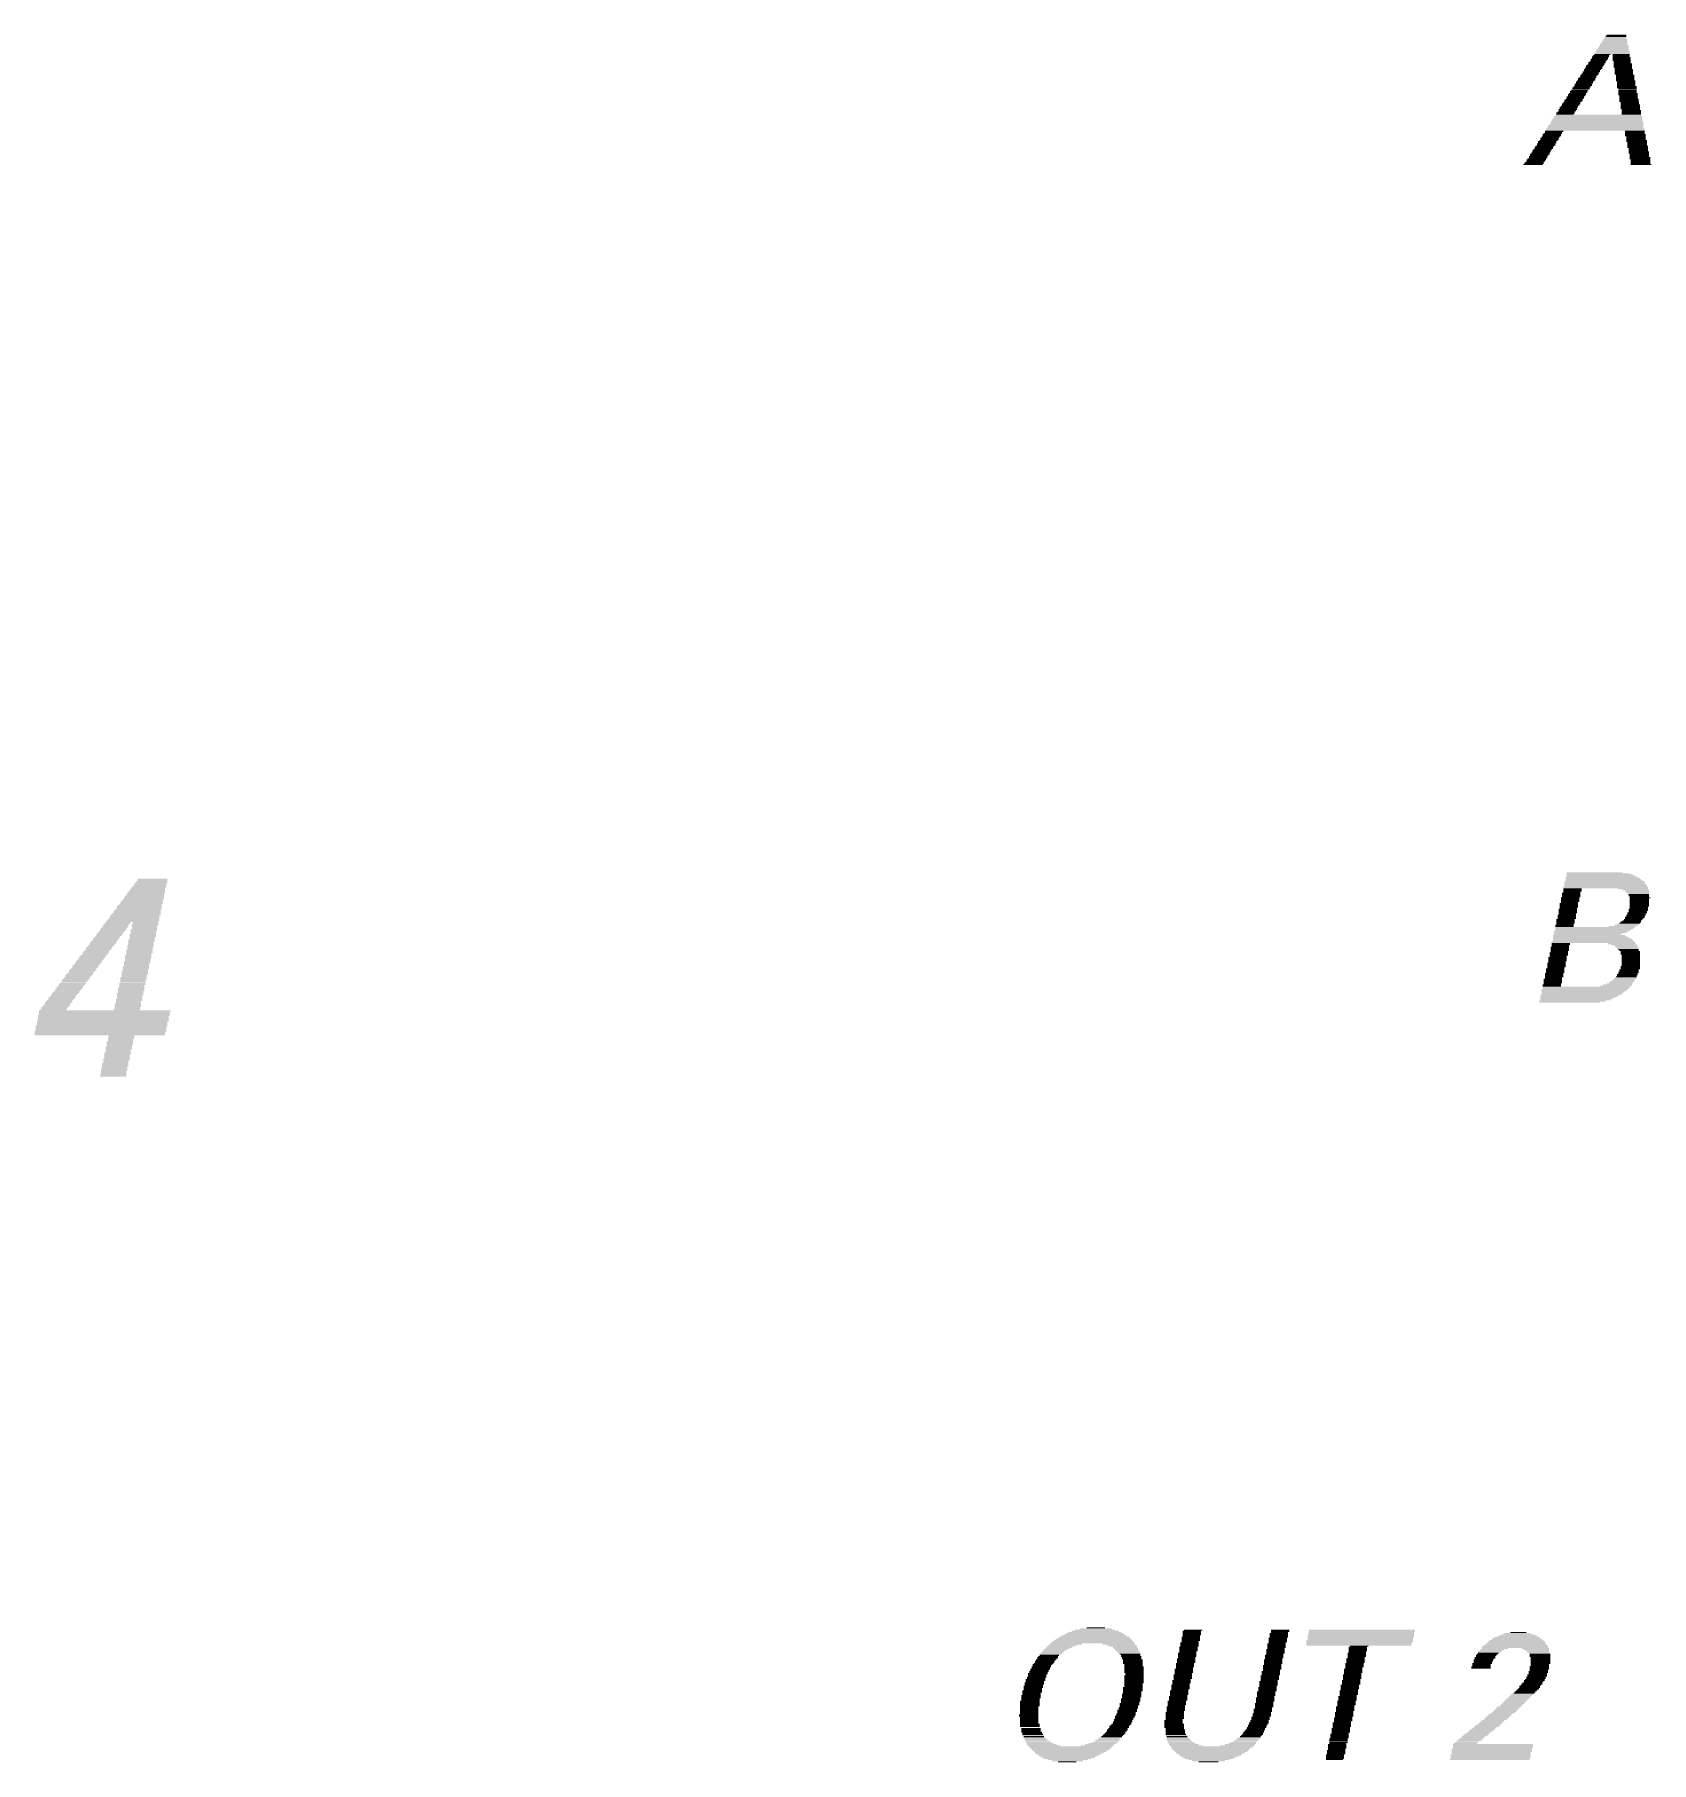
# Model space of a CAD drawing. Extents: x 3 to 114, y 9 to 132.
# Drawn here: x 90.79 to 112.31, y 43.95 to 66.95 of the extents above; entities that cross this region are included whole.
import ezdxf

# ---------------------------------------------------------------- set-up
doc = ezdxf.new("R2010")
doc.units = 0
doc.layers.add('254', color=53, linetype='CONTINUOUS')

# ---------------------------------------------------------------- blocks, each defined once
blk = doc.blocks.new('RECT')
blk.add_solid([(-0.5, -0.5), (0.5, -0.5), (-0.5, 0.5), (0.5, 0.5)])

msp = doc.modelspace()

# ---------------------------------------------------------------- block references
at = {"layer": '254', "yscale": 0.0152}
for p, xscale in [((111.8413, 66.929), 0.2743), ((111.8489, 66.9442), 0.2591), ((111.7879, 66.7004), 0.4724), ((111.7956, 66.7156), 0.4572), ((111.7956, 66.7461), 0.4267), ((111.8032, 66.7309), 0.442), ((111.8032, 66.7614), 0.4115), ((111.8108, 66.7918), 0.3962), ((111.8108, 66.7766), 0.3962), ((111.8108, 66.8223), 0.3658), ((111.8184, 66.8071), 0.381), ((111.8184, 66.8376), 0.3505), ((111.826, 66.868), 0.3353), ((111.826, 66.8528), 0.3353), ((111.8337, 66.8833), 0.32), ((111.8337, 66.9138), 0.2896), ((111.8337, 66.8985), 0.2896), ((111.5212, 66.4718), 0.2134), ((111.5289, 66.487), 0.2286), ((111.5441, 66.5023), 0.2286), ((111.5593, 66.5328), 0.2286), ((111.5517, 66.5175), 0.2134), ((111.5746, 66.548), 0.2286), ((111.5898, 66.5785), 0.2286), ((111.5822, 66.5632), 0.2134), ((111.5974, 66.5937), 0.2134), ((111.6203, 66.6242), 0.2286), ((111.6127, 66.609), 0.2134), ((111.6355, 66.6547), 0.2286), ((111.6279, 66.6394), 0.2134), ((111.6432, 66.6699), 0.2134), ((111.6584, 66.6852), 0.2134), ((111.9099, 66.6852), 0.2286), ((111.9099, 66.6699), 0.2286), ((111.9099, 66.6547), 0.2286), ((111.9175, 66.6394), 0.2438), ((111.9175, 66.6242), 0.2438), ((111.9175, 66.609), 0.2438), ((111.9251, 66.5937), 0.2286), ((111.9251, 66.5785), 0.2286), ((111.9327, 66.5632), 0.2438), ((111.9327, 66.548), 0.2438), ((111.9327, 66.5328), 0.2438), ((111.9327, 66.5175), 0.2438), ((111.9403, 66.5023), 0.2286), ((111.948, 66.487), 0.2438), ((111.948, 66.4718), 0.2438), ((111.3765, 66.2432), 0.2286), ((111.3917, 66.2584), 0.2286), ((111.4069, 66.2889), 0.2286), ((111.4069, 66.2737), 0.2286), ((111.4222, 66.3194), 0.2286), ((111.4222, 66.3042), 0.2286), ((111.4374, 66.3346), 0.2286), ((111.4527, 66.3651), 0.2286), ((111.4527, 66.3499), 0.2286), ((111.4679, 66.3804), 0.2286), ((111.4831, 66.4108), 0.2286), ((111.4755, 66.3956), 0.2134), ((111.4984, 66.4261), 0.2286), ((111.5136, 66.4566), 0.2286), ((111.506, 66.4413), 0.2134), ((111.948, 66.4566), 0.2438), ((111.948, 66.4413), 0.2438), ((111.948, 66.4261), 0.2438), ((111.9632, 66.4108), 0.2438), ((111.9632, 66.3956), 0.2438), ((111.9632, 66.3804), 0.2438), ((111.9632, 66.3651), 0.2438), ((111.9632, 66.3499), 0.2438), ((111.9708, 66.3346), 0.2591), ((111.9784, 66.3194), 0.2438), ((111.9784, 66.3042), 0.2438), ((111.9784, 66.2889), 0.2438), ((111.9784, 66.2737), 0.2438), ((111.9861, 66.2584), 0.2591), ((111.9861, 66.2432), 0.2591), ((111.2469, 66.0298), 0.2438), ((111.2393, 66.0146), 0.2286), ((111.2545, 66.0451), 0.2286), ((111.2774, 66.0756), 0.2438), ((111.2698, 66.0603), 0.2286), ((111.285, 66.0908), 0.2286), ((111.3003, 66.1213), 0.2286), ((111.3003, 66.106), 0.2286), ((111.3231, 66.1518), 0.2438), ((111.3155, 66.1365), 0.2286), ((111.3307, 66.167), 0.2286), ((111.346, 66.1975), 0.2286), ((111.346, 66.1822), 0.2286), ((111.3612, 66.2127), 0.2286), ((111.3765, 66.228), 0.2286), ((111.9937, 66.228), 0.2438), ((111.9937, 66.2127), 0.2438), ((111.9937, 66.1975), 0.2438), ((111.9937, 66.1822), 0.2438), ((112.0013, 66.167), 0.2591), ((112.0013, 66.1518), 0.2591), ((112.0165, 66.0908), 0.2591), ((112.0165, 66.0756), 0.2591), ((112.0165, 66.0603), 0.2591), ((112.0089, 66.1365), 0.2438), ((112.0089, 66.1213), 0.2438), ((112.0089, 66.106), 0.2438), ((112.0242, 66.0451), 0.2438), ((112.0242, 66.0298), 0.2438), ((112.0318, 66.0146), 0.2591), ((111.5898, 65.786), 1.2344), ((111.5898, 65.8165), 1.204), ((111.5898, 65.8012), 1.204), ((111.5974, 65.8317), 1.1887), ((111.6051, 65.8622), 1.1735), ((111.6051, 65.847), 1.1735), ((111.6051, 65.8774), 1.143), ((111.1707, 65.9079), 0.2438), ((111.1631, 65.8927), 0.2286), ((111.1783, 65.9232), 0.2286), ((111.2012, 65.9536), 0.2438), ((111.1936, 65.9384), 0.2286), ((111.2164, 65.9841), 0.2438), ((111.2088, 65.9689), 0.2286), ((111.2241, 65.9994), 0.2286), ((112.0318, 65.9994), 0.2591), ((112.0318, 65.9841), 0.2591), ((112.0318, 65.9689), 0.2591), ((112.0394, 65.9536), 0.2438), ((112.047, 65.9384), 0.2591), ((112.047, 65.9232), 0.2591), ((112.047, 65.9079), 0.2591), ((112.047, 65.8927), 0.2591), ((110.9574, 65.5726), 0.2438), ((110.9574, 65.5574), 0.2438), ((110.9726, 65.5879), 0.2438), ((110.9878, 65.6184), 0.2438), ((110.9878, 65.6031), 0.2438), ((111.0031, 65.6336), 0.2438), ((111.0183, 65.6641), 0.2438), ((111.0107, 65.6488), 0.2286), ((111.567, 65.6946), 1.3106), ((111.567, 65.6793), 1.3106), ((111.567, 65.7098), 1.2802), ((111.5746, 65.7403), 1.2649), ((111.5746, 65.725), 1.2649), ((111.5822, 65.7555), 1.2497), ((111.5898, 65.7708), 1.2344), ((112.0927, 65.6641), 0.2591), ((112.0927, 65.6488), 0.2591), ((112.0927, 65.6336), 0.2591), ((112.1004, 65.6184), 0.2743), ((112.1004, 65.6031), 0.2743), ((112.108, 65.5879), 0.2591), ((112.108, 65.5726), 0.2591), ((112.108, 65.5574), 0.2591), ((110.805, 65.3288), 0.2438), ((110.8278, 65.3593), 0.2591), ((110.8202, 65.344), 0.2438), ((110.8354, 65.3745), 0.2438), ((110.8507, 65.405), 0.2438), ((110.8507, 65.3898), 0.2438), ((110.8659, 65.4202), 0.2438), ((110.8812, 65.4507), 0.2438), ((110.8812, 65.4355), 0.2438), ((110.8964, 65.466), 0.2438), ((110.9116, 65.4964), 0.2438), ((110.9116, 65.4812), 0.2438), ((110.9269, 65.5269), 0.2438), ((110.9269, 65.5117), 0.2438), ((110.9421, 65.5422), 0.2438), ((112.1156, 65.5422), 0.2743), ((112.1156, 65.5269), 0.2743), ((112.1308, 65.466), 0.2743), ((112.1308, 65.4507), 0.2743), ((112.1232, 65.5117), 0.2591), ((112.1232, 65.4964), 0.2591), ((112.1232, 65.4812), 0.2591), ((112.1385, 65.4355), 0.2591), ((112.1385, 65.4202), 0.2591), ((112.1385, 65.405), 0.2591), ((112.1461, 65.3898), 0.2743), ((112.1461, 65.3745), 0.2743), ((112.1537, 65.3593), 0.2591), ((112.1537, 65.344), 0.2591), ((112.1537, 65.3288), 0.2591), ((110.7364, 65.2221), 0.2591), ((110.7516, 65.2374), 0.2591), ((110.7592, 65.2526), 0.2438), ((110.7821, 65.2831), 0.2591), ((110.7745, 65.2678), 0.2438), ((110.7897, 65.2983), 0.2438), ((110.805, 65.3136), 0.2438), ((112.1613, 65.3136), 0.2743), ((112.1613, 65.2983), 0.2743), ((112.1689, 65.2831), 0.2591), ((112.1689, 65.2678), 0.2591), ((112.1689, 65.2526), 0.2591), ((112.1689, 65.2374), 0.2591), ((112.1766, 65.2221), 0.2743), ((92.3493, 55.6616), 0.4267), ((92.3569, 55.6768), 0.4115), ((92.3646, 55.7073), 0.3962), ((92.3646, 55.692), 0.3962), ((111.6889, 55.6717), 1.0668), ((111.6508, 55.7327), 0.9601), ((111.666, 55.7174), 0.9906), ((111.6736, 55.7022), 1.0058), ((111.6889, 55.687), 1.0363), ((111.5593, 55.7936), 0.7468), ((111.6279, 55.7632), 0.8839), ((111.6051, 55.7784), 0.8382), ((111.6432, 55.7479), 0.9144), ((92.235, 55.433), 0.5334), ((92.2503, 55.4634), 0.5334), ((92.2503, 55.4482), 0.5334), ((92.2579, 55.4787), 0.5182), ((92.2655, 55.4939), 0.5029), ((92.2807, 55.5244), 0.5029), ((92.2731, 55.5092), 0.4877), ((92.2884, 55.5396), 0.4877), ((92.296, 55.5549), 0.4724), ((92.3036, 55.5854), 0.4572), ((92.3036, 55.5701), 0.4572), ((92.3188, 55.6006), 0.4572), ((92.3265, 55.6158), 0.442), ((92.3341, 55.6463), 0.4267), ((92.3341, 55.6311), 0.4267), ((111.2317, 55.4584), 0.2438), ((111.2317, 55.4431), 0.2438), ((111.2317, 55.4279), 0.2438), ((111.2469, 55.5193), 0.2438), ((111.2469, 55.5041), 0.2438), ((111.2469, 55.4888), 0.2438), ((111.2469, 55.4736), 0.2438), ((111.7041, 55.5955), 1.1278), ((111.2545, 55.5346), 0.2286), ((111.2622, 55.5803), 0.2438), ((111.2622, 55.565), 0.2438), ((111.2622, 55.5498), 0.2438), ((111.6889, 55.6565), 1.0668), ((111.6965, 55.6412), 1.082), ((111.7041, 55.626), 1.0973), ((111.7041, 55.6108), 1.0973), ((112.0699, 55.5803), 0.3962), ((112.108, 55.565), 0.3505), ((112.1232, 55.5498), 0.32), ((112.1308, 55.5346), 0.3048), ((112.1385, 55.5193), 0.2896), ((112.1461, 55.5041), 0.2743), ((112.1461, 55.4888), 0.2743), ((112.1613, 55.4584), 0.2743), ((112.1537, 55.4736), 0.2591), ((112.1537, 55.4431), 0.2591), ((112.1537, 55.4279), 0.2591), ((92.1283, 55.2196), 0.6553), ((92.1283, 55.2044), 0.6553), ((92.1436, 55.2348), 0.6553), ((92.1512, 55.2501), 0.6401), ((92.1588, 55.2806), 0.6248), ((92.1588, 55.2653), 0.6248), ((92.1664, 55.2958), 0.6096), ((92.1817, 55.311), 0.6096), ((92.1893, 55.3415), 0.5944), ((92.1893, 55.3263), 0.5944), ((92.1969, 55.3568), 0.5791), ((92.2045, 55.372), 0.5639), ((92.2198, 55.4025), 0.5639), ((92.2198, 55.3872), 0.5639), ((92.2274, 55.4177), 0.5486), ((111.186, 55.2298), 0.2438), ((111.186, 55.2145), 0.2438), ((111.186, 55.1993), 0.2438), ((111.2012, 55.306), 0.2438), ((111.2012, 55.2907), 0.2438), ((111.2012, 55.2755), 0.2438), ((111.2012, 55.2602), 0.2438), ((111.1936, 55.245), 0.2286), ((111.2164, 55.3822), 0.2438), ((111.2164, 55.3669), 0.2438), ((111.2164, 55.3517), 0.2438), ((111.2164, 55.3364), 0.2438), ((111.2088, 55.3212), 0.2286), ((111.2317, 55.4126), 0.2438), ((111.2241, 55.3974), 0.2286), ((112.0927, 55.1993), 0.2591), ((112.108, 55.2298), 0.2591), ((112.1004, 55.2145), 0.2438), ((112.1232, 55.2602), 0.2591), ((112.1156, 55.245), 0.2438), ((112.1385, 55.306), 0.2591), ((112.1385, 55.2907), 0.2591), ((112.1308, 55.2755), 0.2438), ((112.1537, 55.4126), 0.2591), ((112.1537, 55.3974), 0.2591), ((112.1537, 55.3822), 0.2591), ((112.1537, 55.3669), 0.2591), ((112.1537, 55.3517), 0.2591), ((112.1461, 55.3364), 0.2438), ((112.1461, 55.3212), 0.2438), ((91.7931, 54.9758), 0.3505), ((91.8007, 54.991), 0.3353), ((91.8159, 55.0062), 0.3353), ((91.8388, 55.0367), 0.3505), ((91.8312, 55.0215), 0.3353), ((91.8464, 55.052), 0.3353), ((91.8616, 55.0672), 0.3353), ((91.8769, 55.0977), 0.3353), ((91.8769, 55.0824), 0.3353), ((91.8921, 55.1129), 0.3353), ((91.9074, 55.1282), 0.3353), ((92.1055, 55.1586), 0.701), ((92.0979, 55.1434), 0.6858), ((92.1131, 55.1739), 0.6858), ((92.1207, 55.1891), 0.6706), ((92.235, 54.9758), 0.3505), ((92.2503, 55.0367), 0.3505), ((92.2503, 55.0215), 0.3505), ((92.2426, 55.0062), 0.3353), ((92.2426, 54.991), 0.3353), ((92.2655, 55.1129), 0.3505), ((92.2655, 55.0977), 0.3505), ((92.2579, 55.0824), 0.3353), ((92.2579, 55.0672), 0.3353), ((92.2579, 55.052), 0.3353), ((92.2731, 55.1282), 0.3353), ((111.5136, 55.0164), 0.9906), ((111.4984, 55.0012), 0.9601), ((111.4755, 54.9859), 0.9144), ((111.4603, 54.9707), 0.8839), ((111.5593, 55.0621), 1.0516), ((111.5517, 55.0469), 1.0363), ((111.1555, 55.0926), 0.2438), ((111.1555, 55.0774), 0.2438), ((111.5365, 55.0316), 1.0058), ((111.1707, 55.1688), 0.2438), ((111.1707, 55.1536), 0.2438), ((111.1707, 55.1383), 0.2438), ((111.1707, 55.1231), 0.2438), ((111.1631, 55.1078), 0.2286), ((111.186, 55.184), 0.2438), ((111.9251, 55.0774), 0.3505), ((111.9784, 55.0926), 0.3048), ((112.0013, 55.1078), 0.2896), ((112.0242, 55.1231), 0.2743), ((112.0394, 55.1383), 0.2743), ((112.0546, 55.1536), 0.2438), ((112.0699, 55.1688), 0.2438), ((112.0851, 55.184), 0.2438), ((91.6178, 54.7472), 0.3353), ((91.633, 54.7624), 0.3353), ((91.6559, 54.7929), 0.3505), ((91.6483, 54.7776), 0.3353), ((91.6635, 54.8081), 0.3353), ((91.6788, 54.8234), 0.3353), ((91.7016, 54.8538), 0.3505), ((91.694, 54.8386), 0.3353), ((91.7092, 54.8691), 0.3353), ((91.7245, 54.8843), 0.3353), ((91.7473, 54.9148), 0.3505), ((91.7397, 54.8996), 0.3353), ((91.755, 54.93), 0.3353), ((91.7702, 54.9453), 0.3353), ((91.7854, 54.9605), 0.3353), ((92.1893, 54.7624), 0.3505), ((92.1893, 54.7472), 0.3505), ((92.2045, 54.8234), 0.3505), ((92.2045, 54.8081), 0.3505), ((92.1969, 54.7929), 0.3353), ((92.1969, 54.7776), 0.3353), ((92.2198, 54.8996), 0.3505), ((92.2198, 54.8843), 0.3505), ((92.2122, 54.8691), 0.3353), ((92.2122, 54.8538), 0.3353), ((92.2122, 54.8386), 0.3353), ((92.235, 54.9605), 0.3505), ((92.235, 54.9453), 0.3505), ((92.2274, 54.93), 0.3353), ((92.2274, 54.9148), 0.3353), ((111.0945, 54.803), 0.2438), ((111.0945, 54.7878), 0.2438), ((111.0945, 54.7726), 0.2438), ((111.0945, 54.7573), 0.2438), ((111.0869, 54.7421), 0.2286), ((111.5441, 54.864), 1.1125), ((111.1021, 54.8183), 0.2286), ((111.5365, 54.8792), 1.0973), ((111.1098, 54.8488), 0.2438), ((111.1098, 54.8335), 0.2438), ((111.4831, 54.9554), 0.9601), ((111.4984, 54.9402), 0.9906), ((111.5136, 54.925), 1.0211), ((111.5289, 54.9097), 1.0516), ((111.5365, 54.8945), 1.0668), ((111.9175, 54.8488), 0.3658), ((111.948, 54.8335), 0.3353), ((111.9784, 54.8183), 0.3048), ((111.9861, 54.803), 0.2896), ((112.0013, 54.7878), 0.2896), ((112.0089, 54.7726), 0.2743), ((112.0165, 54.7573), 0.2591), ((112.0318, 54.7421), 0.2591), ((91.4502, 54.5186), 0.3353), ((91.473, 54.549), 0.3505), ((91.4654, 54.5338), 0.3353), ((91.4806, 54.5643), 0.3353), ((91.4959, 54.5795), 0.3353), ((91.5187, 54.61), 0.3505), ((91.5111, 54.5948), 0.3353), ((91.5264, 54.6252), 0.3353), ((91.5416, 54.6405), 0.3353), ((91.5645, 54.671), 0.3505), ((91.5568, 54.6557), 0.3353), ((91.5721, 54.6862), 0.3353), ((91.5873, 54.7014), 0.3353), ((91.6102, 54.7319), 0.3505), ((91.6026, 54.7167), 0.3353), ((92.1436, 54.5338), 0.3505), ((92.1436, 54.5186), 0.3505), ((92.1588, 54.61), 0.3505), ((92.1588, 54.5948), 0.3505), ((92.1512, 54.5795), 0.3353), ((92.1512, 54.5643), 0.3353), ((92.1512, 54.549), 0.3353), ((92.1741, 54.6862), 0.3505), ((92.1741, 54.671), 0.3505), ((92.1741, 54.6557), 0.3505), ((92.1664, 54.6405), 0.3353), ((92.1664, 54.6252), 0.3353), ((92.1893, 54.7319), 0.3505), ((92.1817, 54.7167), 0.3353), ((92.1817, 54.7014), 0.3353), ((111.0336, 54.5135), 0.2438), ((111.0488, 54.5897), 0.2438), ((111.0488, 54.5744), 0.2438), ((111.0488, 54.5592), 0.2438), ((111.0488, 54.544), 0.2438), ((111.0412, 54.5287), 0.2286), ((111.064, 54.6659), 0.2438), ((111.064, 54.6506), 0.2438), ((111.064, 54.6354), 0.2438), ((111.064, 54.6202), 0.2438), ((111.0564, 54.6049), 0.2286), ((111.0793, 54.7268), 0.2438), ((111.0793, 54.7116), 0.2438), ((111.0793, 54.6964), 0.2438), ((111.0717, 54.6811), 0.2286), ((112.0318, 54.7268), 0.2591), ((112.0318, 54.7116), 0.2591), ((112.0318, 54.544), 0.2591), ((112.0318, 54.5287), 0.2591), ((112.0318, 54.5135), 0.2591), ((112.0394, 54.6964), 0.2438), ((112.0394, 54.6811), 0.2438), ((112.0394, 54.6659), 0.2438), ((112.0394, 54.6506), 0.2438), ((112.0394, 54.6354), 0.2438), ((112.0394, 54.6202), 0.2438), ((112.0394, 54.6049), 0.2438), ((112.0394, 54.5897), 0.2438), ((112.0394, 54.5744), 0.2438), ((112.0394, 54.5592), 0.2438), ((91.2901, 54.3052), 0.3505), ((91.2825, 54.29), 0.3353), ((91.3054, 54.3204), 0.3505), ((91.313, 54.3357), 0.3353), ((91.3359, 54.3662), 0.3505), ((91.3282, 54.3509), 0.3353), ((91.3511, 54.3814), 0.3505), ((91.3587, 54.3966), 0.3353), ((91.3816, 54.4271), 0.3505), ((91.374, 54.4119), 0.3353), ((91.3968, 54.4424), 0.3505), ((91.4044, 54.4576), 0.3353), ((91.4273, 54.4881), 0.3505), ((91.4197, 54.4728), 0.3353), ((91.4425, 54.5033), 0.3505), ((92.0979, 54.3204), 0.3505), ((92.0979, 54.3052), 0.3505), ((92.0902, 54.29), 0.3353), ((92.1131, 54.3966), 0.3505), ((92.1131, 54.3814), 0.3505), ((92.1055, 54.3662), 0.3353), ((92.1055, 54.3509), 0.3353), ((92.1055, 54.3357), 0.3353), ((92.1283, 54.4728), 0.3505), ((92.1283, 54.4576), 0.3505), ((92.1283, 54.4424), 0.3505), ((92.1207, 54.4271), 0.3353), ((92.1207, 54.4119), 0.3353), ((92.136, 54.5033), 0.3353), ((92.136, 54.4881), 0.3353), ((110.9878, 54.3001), 0.2438), ((110.9878, 54.2849), 0.2438), ((111.0031, 54.3763), 0.2438), ((111.0031, 54.3611), 0.2438), ((111.0031, 54.3458), 0.2438), ((111.0031, 54.3306), 0.2438), ((110.9955, 54.3154), 0.2286), ((111.0183, 54.4525), 0.2438), ((111.0183, 54.4373), 0.2438), ((111.0183, 54.422), 0.2438), ((111.0183, 54.4068), 0.2438), ((111.0107, 54.3916), 0.2286), ((111.0336, 54.4982), 0.2438), ((111.0336, 54.483), 0.2438), ((111.0336, 54.4678), 0.2438), ((111.8337, 54.2849), 0.4115), ((111.8641, 54.3001), 0.381), ((111.887, 54.3154), 0.3353), ((111.9099, 54.3306), 0.32), ((111.9251, 54.3458), 0.32), ((111.9403, 54.3611), 0.2896), ((111.9556, 54.3763), 0.2896), ((111.9708, 54.3916), 0.2896), ((111.9784, 54.4068), 0.2743), ((111.9937, 54.4373), 0.2743), ((111.9861, 54.422), 0.2591), ((112.0089, 54.4678), 0.2743), ((112.0013, 54.4525), 0.2591), ((112.0165, 54.4982), 0.2591), ((112.0165, 54.483), 0.2591), ((91.1073, 54.0614), 0.3505), ((91.1225, 54.0766), 0.3505), ((91.1301, 54.0918), 0.3353), ((91.153, 54.1223), 0.3505), ((91.1454, 54.1071), 0.3353), ((91.1682, 54.1376), 0.3505), ((91.1758, 54.1528), 0.3353), ((91.1987, 54.1833), 0.3505), ((91.1911, 54.168), 0.3353), ((91.2139, 54.1985), 0.3505), ((91.2216, 54.2138), 0.3353), ((91.2444, 54.2442), 0.3505), ((91.2368, 54.229), 0.3353), ((91.2597, 54.2595), 0.3505), ((91.2673, 54.2747), 0.3353), ((92.0521, 54.1071), 0.3505), ((92.0521, 54.0918), 0.3505), ((92.0445, 54.0766), 0.3353), ((92.0445, 54.0614), 0.3353), ((92.0674, 54.1833), 0.3505), ((92.0674, 54.168), 0.3505), ((92.0598, 54.1528), 0.3353), ((92.0598, 54.1376), 0.3353), ((92.0598, 54.1223), 0.3353), ((92.0826, 54.2595), 0.3505), ((92.0826, 54.2442), 0.3505), ((92.0826, 54.229), 0.3505), ((92.075, 54.2138), 0.3353), ((92.075, 54.1985), 0.3353), ((92.0902, 54.2747), 0.3353), ((111.2622, 54.0868), 0.8839), ((111.2241, 54.0715), 0.8077), ((111.3612, 54.163), 1.0516), ((111.3307, 54.1325), 0.9906), ((111.3155, 54.1172), 0.9601), ((111.346, 54.1477), 1.0211), ((111.3003, 54.102), 0.9296), ((111.4222, 54.2392), 1.143), ((111.4146, 54.2239), 1.1278), ((111.3993, 54.2087), 1.0973), ((111.3917, 54.1934), 1.082), ((111.3841, 54.1782), 1.0668), ((111.445, 54.2696), 1.1582), ((111.4374, 54.2544), 1.143), ((91.7092, 53.8785), 1.7374), ((91.7092, 53.8632), 1.7374), ((91.7092, 53.848), 1.7374), ((91.7092, 53.8328), 1.7374), ((91.7169, 53.8937), 1.7526), ((91.7321, 53.9547), 1.7526), ((91.7245, 53.9394), 1.7374), ((91.7245, 53.9242), 1.7374), ((91.7245, 53.909), 1.7374), ((91.0463, 53.9699), 0.3505), ((91.0615, 54.0004), 0.3505), ((91.0539, 53.9852), 0.3353), ((91.0768, 54.0156), 0.3505), ((91.092, 54.0309), 0.3505), ((91.0996, 54.0461), 0.3353), ((92.0217, 53.9699), 0.3505), ((92.0369, 54.0461), 0.3505), ((92.0369, 54.0309), 0.3505), ((92.0369, 54.0156), 0.3505), ((92.0293, 54.0004), 0.3353), ((92.0293, 53.9852), 0.3353), ((91.6711, 53.6804), 1.7526), ((91.6635, 53.6651), 1.7374), ((91.6635, 53.6499), 1.7374), ((91.6635, 53.6346), 1.7374), ((91.6864, 53.7566), 1.7526), ((91.6788, 53.7413), 1.7374), ((91.6788, 53.7261), 1.7374), ((91.6788, 53.7108), 1.7374), ((91.6788, 53.6956), 1.7374), ((91.7016, 53.8175), 1.7526), ((91.694, 53.8023), 1.7374), ((91.694, 53.787), 1.7374), ((91.694, 53.7718), 1.7374), ((91.9455, 53.6042), 0.3505), ((91.9455, 53.5889), 0.3505), ((91.9531, 53.6194), 0.3353), ((91.8997, 53.3908), 0.3505), ((91.8997, 53.3756), 0.3505), ((91.8921, 53.3603), 0.3353), ((91.915, 53.467), 0.3505), ((91.915, 53.4518), 0.3505), ((91.9074, 53.4365), 0.3353), ((91.9074, 53.4213), 0.3353), ((91.9074, 53.406), 0.3353), ((91.9302, 53.5432), 0.3505), ((91.9302, 53.528), 0.3505), ((91.9302, 53.5127), 0.3505), ((91.9226, 53.4975), 0.3353), ((91.9226, 53.4822), 0.3353), ((91.9378, 53.5737), 0.3353), ((91.9378, 53.5584), 0.3353), ((91.854, 53.1774), 0.3505), ((91.854, 53.1622), 0.3505), ((91.8464, 53.147), 0.3353), ((91.8464, 53.1317), 0.3353), ((91.8693, 53.2536), 0.3505), ((91.8693, 53.2384), 0.3505), ((91.8693, 53.2232), 0.3505), ((91.8616, 53.2079), 0.3353), ((91.8616, 53.1927), 0.3353), ((91.8845, 53.3146), 0.3505), ((91.8845, 53.2994), 0.3505), ((91.8769, 53.2841), 0.3353), ((91.8769, 53.2689), 0.3353), ((91.8921, 53.3451), 0.3353), ((91.8921, 53.3298), 0.3353), ((91.8388, 53.1012), 0.3505), ((91.8388, 53.086), 0.3505), ((91.8464, 53.1165), 0.3353), ((104.8791, 45.5422), 1.1125), ((104.8791, 45.5574), 1.082), ((104.8868, 45.5727), 1.0363), ((104.8868, 45.5879), 1.0058), ((104.8944, 45.6032), 0.9601), ((104.8944, 45.6184), 0.9296), ((104.8944, 45.6336), 0.8687), ((104.902, 45.6489), 0.823), ((104.902, 45.6641), 0.762), ((104.902, 45.6794), 0.701), ((104.9096, 45.6946), 0.6248), ((104.9096, 45.7098), 0.5334), ((104.9172, 45.7251), 0.4267), ((104.9172, 45.7403), 0.2438), ((106.1669, 45.5422), 0.2438), ((106.1745, 45.5574), 0.2286), ((106.1822, 45.6184), 0.2438), ((106.1822, 45.6032), 0.2438), ((106.1822, 45.5879), 0.2438), ((106.1822, 45.5727), 0.2438), ((106.1974, 45.6946), 0.2438), ((106.1974, 45.6794), 0.2438), ((106.1974, 45.6641), 0.2438), ((106.1974, 45.6489), 0.2438), ((106.1898, 45.6336), 0.2286), ((106.2126, 45.7098), 0.2438), ((107.3404, 45.6032), 0.2438), ((107.3404, 45.5879), 0.2438), ((107.3404, 45.5727), 0.2438), ((107.3404, 45.5574), 0.2438), ((107.3328, 45.5422), 0.2286), ((107.3556, 45.6641), 0.2438), ((107.3556, 45.6489), 0.2438), ((107.3556, 45.6336), 0.2438), ((107.3556, 45.6184), 0.2438), ((107.3709, 45.7098), 0.2438), ((107.3709, 45.6946), 0.2438), ((107.3633, 45.6794), 0.2286), ((108.4301, 45.5727), 1.4173), ((108.4301, 45.5574), 1.4173), ((108.4224, 45.5422), 1.4021), ((108.4453, 45.6489), 1.4173), ((108.4453, 45.6336), 1.4173), ((108.4453, 45.6184), 1.4173), ((108.4377, 45.6032), 1.4021), ((108.4377, 45.5879), 1.4021), ((108.4605, 45.7098), 1.4173), ((108.4605, 45.6946), 1.4173), ((108.4529, 45.6794), 1.4021), ((108.4529, 45.6641), 1.4021), ((110.5179, 45.5422), 0.7772), ((110.5179, 45.5574), 0.7468), ((110.5179, 45.5727), 0.7163), ((110.5256, 45.5879), 0.6706), ((110.5179, 45.6032), 0.6248), ((110.5256, 45.6184), 0.5791), ((110.5332, 45.6336), 0.5029), ((110.5332, 45.6489), 0.442), ((110.5332, 45.6641), 0.3505), ((110.5408, 45.6794), 0.2134), ((104.2543, 45.3136), 0.2591), ((104.2695, 45.3288), 0.2591), ((104.2772, 45.3441), 0.2743), ((104.2848, 45.3593), 0.2591), ((104.3153, 45.3898), 0.2896), ((104.3, 45.3746), 0.2591), ((104.3305, 45.405), 0.2896), ((104.3457, 45.4203), 0.2896), ((104.361, 45.4355), 0.2896), ((104.3838, 45.4508), 0.3048), ((104.4067, 45.466), 0.32), ((104.4296, 45.4812), 0.3353), ((104.4524, 45.4965), 0.3505), ((104.4829, 45.5117), 0.381), ((104.521, 45.527), 0.4267), ((105.222, 45.527), 0.4267), ((105.2601, 45.5117), 0.381), ((105.283, 45.4965), 0.3658), ((105.3059, 45.4812), 0.32), ((105.3211, 45.466), 0.32), ((105.3287, 45.4508), 0.3048), ((105.344, 45.4355), 0.3048), ((105.3516, 45.4203), 0.2896), ((105.3668, 45.405), 0.2896), ((105.3744, 45.3898), 0.2743), ((105.3821, 45.3746), 0.2591), ((105.3897, 45.3593), 0.2743), ((105.3973, 45.3441), 0.2591), ((105.3973, 45.3288), 0.2591), ((105.4125, 45.3136), 0.2591), ((106.1212, 45.3288), 0.2438), ((106.1212, 45.3136), 0.2438), ((106.1364, 45.405), 0.2438), ((106.1364, 45.3898), 0.2438), ((106.1364, 45.3746), 0.2438), ((106.1364, 45.3593), 0.2438), ((106.1288, 45.3441), 0.2286), ((106.1517, 45.4812), 0.2438), ((106.1517, 45.466), 0.2438), ((106.1517, 45.4508), 0.2438), ((106.1517, 45.4355), 0.2438), ((106.1441, 45.4203), 0.2286), ((106.1669, 45.527), 0.2438), ((106.1669, 45.5117), 0.2438), ((106.1669, 45.4965), 0.2438), ((107.2794, 45.3136), 0.2438), ((107.2947, 45.3746), 0.2438), ((107.2947, 45.3593), 0.2438), ((107.2947, 45.3441), 0.2438), ((107.2871, 45.3288), 0.2286), ((107.3099, 45.4508), 0.2438), ((107.3099, 45.4355), 0.2438), ((107.3099, 45.4203), 0.2438), ((107.3099, 45.405), 0.2438), ((107.3023, 45.3898), 0.2286), ((107.3175, 45.466), 0.2286), ((107.3252, 45.527), 0.2438), ((107.3252, 45.5117), 0.2438), ((107.3252, 45.4965), 0.2438), ((107.3252, 45.4812), 0.2438), ((108.4224, 45.527), 1.4021), ((108.4224, 45.5117), 1.4021), ((108.3767, 45.3288), 0.2438), ((108.3767, 45.3136), 0.2438), ((108.3843, 45.3441), 0.2286), ((108.392, 45.405), 0.2438), ((108.392, 45.3898), 0.2438), ((108.392, 45.3746), 0.2438), ((108.392, 45.3593), 0.2438), ((108.4072, 45.4812), 0.2438), ((108.4072, 45.466), 0.2438), ((108.4072, 45.4508), 0.2438), ((108.4072, 45.4355), 0.2438), ((108.3996, 45.4203), 0.2286), ((108.4224, 45.4965), 0.2438), ((110.076, 45.3136), 0.2591), ((110.0988, 45.3441), 0.2743), ((110.0912, 45.3288), 0.2591), ((110.1141, 45.3746), 0.2743), ((110.1065, 45.3593), 0.2591), ((110.1293, 45.3898), 0.2743), ((110.1598, 45.4203), 0.3048), ((110.1446, 45.405), 0.2743), ((110.175, 45.4355), 0.3048), ((110.1979, 45.4508), 0.32), ((110.4951, 45.4812), 0.8839), ((110.2284, 45.466), 0.3505), ((110.5027, 45.4965), 0.8687), ((110.5027, 45.5117), 0.8382), ((110.5103, 45.527), 0.7925), ((110.7694, 45.466), 0.3658), ((110.7846, 45.4508), 0.3353), ((110.7999, 45.4355), 0.3048), ((110.8075, 45.4203), 0.2896), ((110.8227, 45.405), 0.2896), ((110.8304, 45.3898), 0.2743), ((110.8304, 45.3746), 0.2743), ((110.8304, 45.3593), 0.2743), ((110.838, 45.3441), 0.2591), ((110.838, 45.3288), 0.2591), ((110.838, 45.3136), 0.2591), ((104.1324, 45.085), 0.2591), ((104.1476, 45.1307), 0.2591), ((104.14, 45.1155), 0.2438), ((104.14, 45.1002), 0.2438), ((104.1629, 45.1612), 0.2591), ((104.1552, 45.146), 0.2438), ((104.1781, 45.1917), 0.2591), ((104.1705, 45.1764), 0.2438), ((104.1933, 45.2222), 0.2591), ((104.1857, 45.2069), 0.2438), ((104.2086, 45.2526), 0.2591), ((104.201, 45.2374), 0.2438), ((104.2238, 45.2679), 0.2591), ((104.2391, 45.2984), 0.2591), ((104.2391, 45.2831), 0.2591), ((105.4125, 45.2984), 0.2591), ((105.4125, 45.2831), 0.2591), ((105.4125, 45.2679), 0.2591), ((105.4202, 45.2526), 0.2438), ((105.4202, 45.2374), 0.2438), ((105.4278, 45.2222), 0.2591), ((105.4278, 45.2069), 0.2591), ((105.4278, 45.1917), 0.2591), ((105.4278, 45.1764), 0.2591), ((105.4278, 45.1612), 0.2591), ((105.4278, 45.146), 0.2591), ((105.4278, 45.1002), 0.2591), ((105.4278, 45.085), 0.2591), ((105.4354, 45.1307), 0.2438), ((105.4354, 45.1155), 0.2438), ((106.0755, 45.1155), 0.2438), ((106.0755, 45.1002), 0.2438), ((106.0755, 45.085), 0.2438), ((106.0907, 45.1917), 0.2438), ((106.0907, 45.1764), 0.2438), ((106.0907, 45.1612), 0.2438), ((106.0907, 45.146), 0.2438), ((106.0831, 45.1307), 0.2286), ((106.0983, 45.2069), 0.2286), ((106.106, 45.2679), 0.2438), ((106.106, 45.2526), 0.2438), ((106.106, 45.2374), 0.2438), ((106.106, 45.2222), 0.2438), ((106.1212, 45.2984), 0.2438), ((106.1212, 45.2831), 0.2438), ((107.2337, 45.1002), 0.2438), ((107.2337, 45.085), 0.2438), ((107.249, 45.1612), 0.2438), ((107.249, 45.146), 0.2438), ((107.249, 45.1307), 0.2438), ((107.249, 45.1155), 0.2438), ((107.2642, 45.2374), 0.2438), ((107.2642, 45.2222), 0.2438), ((107.2642, 45.2069), 0.2438), ((107.2642, 45.1917), 0.2438), ((107.2566, 45.1764), 0.2286), ((107.2794, 45.2984), 0.2438), ((107.2794, 45.2831), 0.2438), ((107.2794, 45.2679), 0.2438), ((107.2718, 45.2526), 0.2286), ((108.331, 45.1155), 0.2438), ((108.331, 45.1002), 0.2438), ((108.331, 45.085), 0.2438), ((108.3462, 45.1917), 0.2438), ((108.3462, 45.1764), 0.2438), ((108.3462, 45.1612), 0.2438), ((108.3462, 45.146), 0.2438), ((108.3386, 45.1307), 0.2286), ((108.3615, 45.2679), 0.2438), ((108.3615, 45.2526), 0.2438), ((108.3615, 45.2374), 0.2438), ((108.3615, 45.2222), 0.2438), ((108.3539, 45.2069), 0.2286), ((108.3767, 45.2984), 0.2438), ((108.3767, 45.2831), 0.2438), ((110.0455, 45.2222), 0.2591), ((110.0455, 45.2069), 0.2591), ((110.0607, 45.2679), 0.2591), ((110.0531, 45.2526), 0.2438), ((110.0531, 45.2374), 0.2438), ((110.076, 45.2984), 0.2591), ((110.0684, 45.2831), 0.2438), ((110.777, 45.085), 0.2591), ((110.7923, 45.1155), 0.2591), ((110.7923, 45.1002), 0.2591), ((110.8075, 45.1612), 0.2591), ((110.8075, 45.146), 0.2591), ((110.7999, 45.1307), 0.2438), ((110.8227, 45.2222), 0.2591), ((110.8227, 45.2069), 0.2591), ((110.8227, 45.1917), 0.2591), ((110.8151, 45.1764), 0.2438), ((110.838, 45.2984), 0.2591), ((110.838, 45.2831), 0.2591), ((110.838, 45.2679), 0.2591), ((110.8304, 45.2526), 0.2438), ((110.8304, 45.2374), 0.2438), ((104.0714, 44.9021), 0.2591), ((104.0714, 44.8869), 0.2591), ((104.0638, 44.8716), 0.2438), ((104.0638, 44.8564), 0.2438), ((104.0867, 44.9631), 0.2591), ((104.0867, 44.9478), 0.2591), ((104.079, 44.9326), 0.2438), ((104.079, 44.9174), 0.2438), ((104.1019, 45.0088), 0.2591), ((104.1019, 44.9936), 0.2591), ((104.0943, 44.9783), 0.2438), ((104.1171, 45.0545), 0.2591), ((104.1171, 45.0393), 0.2591), ((104.1095, 45.024), 0.2438), ((104.1248, 45.0698), 0.2438), ((105.3973, 44.8564), 0.2591), ((105.4125, 44.9478), 0.2591), ((105.4125, 44.9326), 0.2591), ((105.4125, 44.9174), 0.2591), ((105.4125, 44.9021), 0.2591), ((105.4049, 44.8869), 0.2438), ((105.4049, 44.8716), 0.2438), ((105.4278, 45.0698), 0.2591), ((105.4278, 45.0545), 0.2591), ((105.4278, 45.0393), 0.2591), ((105.4278, 45.024), 0.2591), ((105.4278, 45.0088), 0.2591), ((105.4202, 44.9936), 0.2438), ((105.4202, 44.9783), 0.2438), ((105.4202, 44.9631), 0.2438), ((106.0298, 44.9021), 0.2438), ((106.0298, 44.8869), 0.2438), ((106.0298, 44.8716), 0.2438), ((106.0298, 44.8564), 0.2438), ((106.045, 44.9783), 0.2438), ((106.045, 44.9631), 0.2438), ((106.045, 44.9478), 0.2438), ((106.045, 44.9326), 0.2438), ((106.0374, 44.9174), 0.2286), ((106.0602, 45.0393), 0.2438), ((106.0602, 45.024), 0.2438), ((106.0602, 45.0088), 0.2438), ((106.0526, 44.9936), 0.2286), ((106.0755, 45.0698), 0.2438), ((106.0679, 45.0545), 0.2286), ((107.188, 44.8869), 0.2438), ((107.188, 44.8716), 0.2438), ((107.188, 44.8564), 0.2438), ((107.2032, 44.9478), 0.2438), ((107.2032, 44.9326), 0.2438), ((107.2032, 44.9174), 0.2438), ((107.2032, 44.9021), 0.2438), ((107.2185, 45.024), 0.2438), ((107.2185, 45.0088), 0.2438), ((107.2185, 44.9936), 0.2438), ((107.2185, 44.9783), 0.2438), ((107.2109, 44.9631), 0.2286), ((107.2337, 45.0698), 0.2438), ((107.2337, 45.0545), 0.2438), ((107.2261, 45.0393), 0.2286), ((108.2853, 44.9021), 0.2438), ((108.2853, 44.8869), 0.2438), ((108.2853, 44.8716), 0.2438), ((108.2853, 44.8564), 0.2438), ((108.3005, 44.9783), 0.2438), ((108.3005, 44.9631), 0.2438), ((108.3005, 44.9478), 0.2438), ((108.3005, 44.9326), 0.2438), ((108.2929, 44.9174), 0.2286), ((108.3158, 45.0393), 0.2438), ((108.3158, 45.024), 0.2438), ((108.3158, 45.0088), 0.2438), ((108.3158, 44.9936), 0.2438), ((108.331, 45.0698), 0.2438), ((108.3234, 45.0545), 0.2286), ((110.5941, 44.8564), 0.2896), ((110.617, 44.8716), 0.2743), ((110.6322, 44.8869), 0.2743), ((110.6475, 44.9021), 0.2743), ((110.6627, 44.9174), 0.2743), ((110.678, 44.9326), 0.2743), ((110.6932, 44.9631), 0.2743), ((110.6932, 44.9478), 0.2743), ((110.7084, 44.9783), 0.2743), ((110.7237, 44.9936), 0.2743), ((110.7313, 45.0088), 0.2591), ((110.7542, 45.0393), 0.2743), ((110.7465, 45.024), 0.2591), ((110.7618, 45.0545), 0.2591), ((110.777, 45.0698), 0.2591), ((104.0409, 44.765), 0.2591), ((104.0409, 44.7497), 0.2591), ((104.0409, 44.7345), 0.2591), ((104.0409, 44.7192), 0.2591), ((104.0409, 44.704), 0.2591), ((104.0333, 44.6888), 0.2438), ((104.0333, 44.6735), 0.2438), ((104.0333, 44.6583), 0.2438), ((104.0333, 44.643), 0.2438), ((104.0333, 44.6278), 0.2438), ((104.0562, 44.8412), 0.2591), ((104.0562, 44.8259), 0.2591), ((104.0562, 44.8107), 0.2591), ((104.0486, 44.7954), 0.2438), ((104.0486, 44.7802), 0.2438), ((105.3363, 44.643), 0.2591), ((105.3363, 44.6278), 0.2591), ((105.3516, 44.6735), 0.2591), ((105.344, 44.6583), 0.2438), ((105.3668, 44.7345), 0.2591), ((105.3668, 44.7192), 0.2591), ((105.3592, 44.704), 0.2438), ((105.3592, 44.6888), 0.2438), ((105.3821, 44.7954), 0.2591), ((105.3821, 44.7802), 0.2591), ((105.3821, 44.765), 0.2591), ((105.3744, 44.7497), 0.2438), ((105.3973, 44.8412), 0.2591), ((105.3973, 44.8259), 0.2591), ((105.3897, 44.8107), 0.2438), ((105.984, 44.6888), 0.2438), ((105.984, 44.6735), 0.2438), ((105.984, 44.6583), 0.2438), ((105.984, 44.643), 0.2438), ((105.9764, 44.6278), 0.2286), ((105.9993, 44.765), 0.2438), ((105.9993, 44.7497), 0.2438), ((105.9993, 44.7345), 0.2438), ((105.9993, 44.7192), 0.2438), ((105.9917, 44.704), 0.2286), ((106.0145, 44.8259), 0.2438), ((106.0145, 44.8107), 0.2438), ((106.0145, 44.7954), 0.2438), ((106.0145, 44.7802), 0.2438), ((106.0221, 44.8412), 0.2286), ((107.1423, 44.6583), 0.2438), ((107.1423, 44.643), 0.2438), ((107.1423, 44.6278), 0.2438), ((107.1575, 44.7345), 0.2438), ((107.1575, 44.7192), 0.2438), ((107.1575, 44.704), 0.2438), ((107.1575, 44.6888), 0.2438), ((107.1499, 44.6735), 0.2286), ((107.1651, 44.7497), 0.2286), ((107.1728, 44.8107), 0.2438), ((107.1728, 44.7954), 0.2438), ((107.1728, 44.7802), 0.2438), ((107.1728, 44.765), 0.2438), ((107.188, 44.8412), 0.2438), ((107.1804, 44.8259), 0.2286), ((108.2319, 44.6278), 0.2286), ((108.2396, 44.6888), 0.2438), ((108.2396, 44.6735), 0.2438), ((108.2396, 44.6583), 0.2438), ((108.2396, 44.643), 0.2438), ((108.2548, 44.765), 0.2438), ((108.2548, 44.7497), 0.2438), ((108.2548, 44.7345), 0.2438), ((108.2548, 44.7192), 0.2438), ((108.2472, 44.704), 0.2286), ((108.27, 44.8259), 0.2438), ((108.27, 44.8107), 0.2438), ((108.27, 44.7954), 0.2438), ((108.27, 44.7802), 0.2438), ((108.2777, 44.8412), 0.2286), ((110.3579, 44.6278), 0.3048), ((110.3732, 44.643), 0.3048), ((110.3884, 44.6583), 0.3048), ((110.4036, 44.6735), 0.3048), ((110.4189, 44.6888), 0.3048), ((110.4417, 44.704), 0.2896), ((110.457, 44.7192), 0.2896), ((110.4722, 44.7345), 0.2896), ((110.4875, 44.7497), 0.2896), ((110.5027, 44.765), 0.2896), ((110.5179, 44.7802), 0.2896), ((110.5332, 44.7954), 0.2896), ((110.5484, 44.8107), 0.2896), ((110.5637, 44.8259), 0.2896), ((110.5789, 44.8412), 0.2896), ((104.0257, 44.5821), 0.2591), ((104.0257, 44.5668), 0.2591), ((104.0409, 44.4602), 0.2591), ((104.0409, 44.4449), 0.2591), ((104.0409, 44.4297), 0.2591), ((104.0333, 44.6126), 0.2438), ((104.0333, 44.5973), 0.2438), ((104.0333, 44.5516), 0.2438), ((104.0333, 44.5364), 0.2438), ((104.0333, 44.5211), 0.2438), ((104.0333, 44.5059), 0.2438), ((104.0333, 44.4906), 0.2438), ((104.0333, 44.4754), 0.2438), ((104.0562, 44.3992), 0.2591), ((105.2144, 44.3992), 0.2591), ((105.2297, 44.4297), 0.2591), ((105.2297, 44.4144), 0.2591), ((105.2449, 44.4449), 0.2591), ((105.2601, 44.4602), 0.2591), ((105.2754, 44.4906), 0.2591), ((105.2678, 44.4754), 0.2438), ((105.2906, 44.5211), 0.2591), ((105.283, 44.5059), 0.2438), ((105.3059, 44.5668), 0.2591), ((105.3059, 44.5516), 0.2591), ((105.2982, 44.5364), 0.2438), ((105.3211, 44.5973), 0.2591), ((105.3211, 44.5821), 0.2591), ((105.3287, 44.6126), 0.2438), ((105.9536, 44.5059), 0.2438), ((105.9536, 44.4906), 0.2438), ((105.9536, 44.4754), 0.2438), ((105.9612, 44.4602), 0.2591), ((105.9612, 44.4449), 0.2591), ((105.9612, 44.4297), 0.2591), ((105.9612, 44.4144), 0.2591), ((105.9688, 44.6126), 0.2438), ((105.9688, 44.5973), 0.2438), ((105.9688, 44.5821), 0.2438), ((105.9688, 44.5668), 0.2438), ((105.9688, 44.5516), 0.2438), ((105.9688, 44.5364), 0.2438), ((105.9612, 44.5211), 0.2286), ((105.9688, 44.3992), 0.2438), ((107.0508, 44.3992), 0.2438), ((107.0585, 44.4144), 0.2591), ((107.0737, 44.4449), 0.2591), ((107.0661, 44.4297), 0.2438), ((107.0889, 44.4754), 0.2591), ((107.0813, 44.4602), 0.2438), ((107.0966, 44.5059), 0.2438), ((107.0966, 44.4906), 0.2438), ((107.1118, 44.5516), 0.2438), ((107.1118, 44.5364), 0.2438), ((107.1118, 44.5211), 0.2438), ((107.127, 44.5973), 0.2438), ((107.127, 44.5821), 0.2438), ((107.127, 44.5668), 0.2438), ((107.1347, 44.6126), 0.2286), ((108.1786, 44.3992), 0.2438), ((108.1938, 44.4754), 0.2438), ((108.1938, 44.4602), 0.2438), ((108.1938, 44.4449), 0.2438), ((108.1938, 44.4297), 0.2438), ((108.1862, 44.4144), 0.2286), ((108.2091, 44.5364), 0.2438), ((108.2091, 44.5211), 0.2438), ((108.2091, 44.5059), 0.2438), ((108.2015, 44.4906), 0.2286), ((108.2243, 44.6126), 0.2438), ((108.2243, 44.5973), 0.2438), ((108.2243, 44.5821), 0.2438), ((108.2243, 44.5668), 0.2438), ((108.2167, 44.5516), 0.2286), ((110.0836, 44.3992), 0.3048), ((110.0988, 44.4144), 0.3048), ((110.1217, 44.4297), 0.32), ((110.1369, 44.4449), 0.32), ((110.1598, 44.4602), 0.3048), ((110.175, 44.4754), 0.3048), ((110.1903, 44.4906), 0.3048), ((110.2055, 44.5059), 0.3048), ((110.236, 44.5211), 0.3048), ((110.2512, 44.5364), 0.3048), ((110.2665, 44.5516), 0.3048), ((110.2817, 44.5668), 0.3048), ((110.297, 44.5821), 0.3048), ((110.3122, 44.5973), 0.3048), ((110.3427, 44.6126), 0.3048), ((104.0638, 44.3535), 0.2743), ((104.0562, 44.384), 0.2591), ((104.0562, 44.3687), 0.2591), ((104.079, 44.323), 0.2743), ((104.0714, 44.3382), 0.2591), ((104.0867, 44.3078), 0.2896), ((104.0943, 44.2925), 0.2743), ((104.1019, 44.2773), 0.2896), ((104.1171, 44.262), 0.2896), ((104.1248, 44.2468), 0.3048), ((104.1552, 44.2163), 0.3353), ((104.1476, 44.2316), 0.32), ((104.1781, 44.2011), 0.3505), ((104.201, 44.1858), 0.3962), ((104.2314, 44.1706), 0.4267), ((104.9325, 44.1706), 0.4267), ((104.9706, 44.1858), 0.381), ((105.0087, 44.2011), 0.3658), ((105.0392, 44.2163), 0.3353), ((105.062, 44.2316), 0.32), ((105.0773, 44.2468), 0.32), ((105.0925, 44.262), 0.2896), ((105.1077, 44.2773), 0.2896), ((105.1306, 44.2925), 0.2743), ((105.1458, 44.3078), 0.2743), ((105.1611, 44.323), 0.2743), ((105.1763, 44.3382), 0.2743), ((105.1839, 44.3535), 0.2591), ((105.2068, 44.384), 0.2743), ((105.1992, 44.3687), 0.2591), ((105.984, 44.323), 0.2743), ((105.9764, 44.384), 0.2591), ((105.9764, 44.3687), 0.2591), ((105.9764, 44.3535), 0.2591), ((105.9764, 44.3382), 0.2591), ((105.9917, 44.3078), 0.2896), ((105.9993, 44.2925), 0.2743), ((106.0069, 44.2773), 0.2896), ((106.0145, 44.262), 0.3048), ((106.0221, 44.2468), 0.32), ((106.0526, 44.2163), 0.3505), ((106.0374, 44.2316), 0.32), ((106.0679, 44.2011), 0.3505), ((106.0907, 44.1858), 0.3962), ((106.1212, 44.1706), 0.4267), ((106.7994, 44.1706), 0.442), ((106.8375, 44.1858), 0.3962), ((106.868, 44.2011), 0.3658), ((106.8832, 44.2163), 0.3353), ((106.9061, 44.2316), 0.32), ((106.9289, 44.2468), 0.3048), ((106.9442, 44.262), 0.3048), ((106.967, 44.2773), 0.2896), ((106.9746, 44.2925), 0.2743), ((106.9899, 44.3078), 0.2743), ((107.0051, 44.323), 0.2743), ((107.0204, 44.3535), 0.2743), ((107.0127, 44.3382), 0.2591), ((107.028, 44.3687), 0.2591), ((107.0432, 44.384), 0.2591), ((108.1329, 44.1858), 0.2438), ((108.1329, 44.1706), 0.2438), ((108.1481, 44.262), 0.2438), ((108.1481, 44.2468), 0.2438), ((108.1481, 44.2316), 0.2438), ((108.1481, 44.2163), 0.2438), ((108.1405, 44.2011), 0.2286), ((108.1634, 44.323), 0.2438), ((108.1634, 44.3078), 0.2438), ((108.1634, 44.2925), 0.2438), ((108.1634, 44.2773), 0.2438), ((108.1786, 44.384), 0.2438), ((108.1786, 44.3687), 0.2438), ((108.1786, 44.3535), 0.2438), ((108.171, 44.3382), 0.2286), ((110.2055, 44.1858), 1.0668), ((110.2055, 44.1706), 1.0668), ((109.8398, 44.2011), 0.3048), ((109.855, 44.2163), 0.3048), ((109.8702, 44.2316), 0.3048), ((109.8931, 44.2468), 0.32), ((109.9083, 44.262), 0.32), ((109.9312, 44.2773), 0.3048), ((109.9464, 44.2925), 0.3048), ((109.9693, 44.3078), 0.32), ((109.9845, 44.323), 0.32), ((110.0074, 44.3382), 0.3048), ((110.0226, 44.3535), 0.3048), ((110.0455, 44.3687), 0.32), ((110.0607, 44.384), 0.32), ((104.582, 44.1554), 1.0973), ((104.582, 44.1401), 1.0668), ((104.582, 44.1249), 1.0363), ((104.5743, 44.1096), 0.9906), ((104.5743, 44.0944), 0.9601), ((104.5667, 44.0792), 0.9144), ((104.5591, 44.0639), 0.8687), ((104.5591, 44.0487), 0.8077), ((104.5515, 44.0334), 0.762), ((104.5515, 44.0182), 0.701), ((104.5439, 44.003), 0.6248), ((104.5439, 43.9877), 0.5334), ((104.5439, 43.9725), 0.4115), ((104.5362, 43.9572), 0.2438), ((106.4641, 44.1554), 1.082), ((106.4489, 44.1401), 1.0516), ((106.4489, 44.1249), 1.0211), ((106.4489, 44.1096), 0.9906), ((106.4489, 44.0944), 0.9601), ((106.4412, 44.0792), 0.9144), ((106.4336, 44.0639), 0.8687), ((106.4412, 44.0487), 0.823), ((106.4336, 44.0334), 0.7772), ((106.426, 44.0182), 0.701), ((106.426, 44.003), 0.6401), ((106.426, 43.9877), 0.5486), ((106.4184, 43.9725), 0.442), ((106.4184, 43.9572), 0.2591), ((108.1024, 44.0487), 0.2438), ((108.1024, 44.0334), 0.2438), ((108.1024, 44.0182), 0.2438), ((108.1024, 44.003), 0.2438), ((108.0948, 43.9877), 0.2286), ((108.1176, 44.1096), 0.2438), ((108.1176, 44.0944), 0.2438), ((108.1176, 44.0792), 0.2438), ((108.1176, 44.0639), 0.2438), ((108.1329, 44.1554), 0.2438), ((108.1329, 44.1401), 0.2438), ((108.1253, 44.1249), 0.2286), ((110.1598, 43.9877), 1.0668), ((110.175, 44.0487), 1.0668), ((110.175, 44.0334), 1.0668), ((110.175, 44.0182), 1.0668), ((110.1674, 44.003), 1.0516), ((110.1903, 44.1249), 1.0668), ((110.1903, 44.1096), 1.0668), ((110.1903, 44.0944), 1.0668), ((110.1827, 44.0792), 1.0516), ((110.1827, 44.0639), 1.0516), ((110.2055, 44.1554), 1.0668), ((110.1979, 44.1401), 1.0516)]:
    msp.add_blockref('RECT', p, dxfattribs=dict(at, xscale=xscale))

doc.saveas('drawing.dxf')
